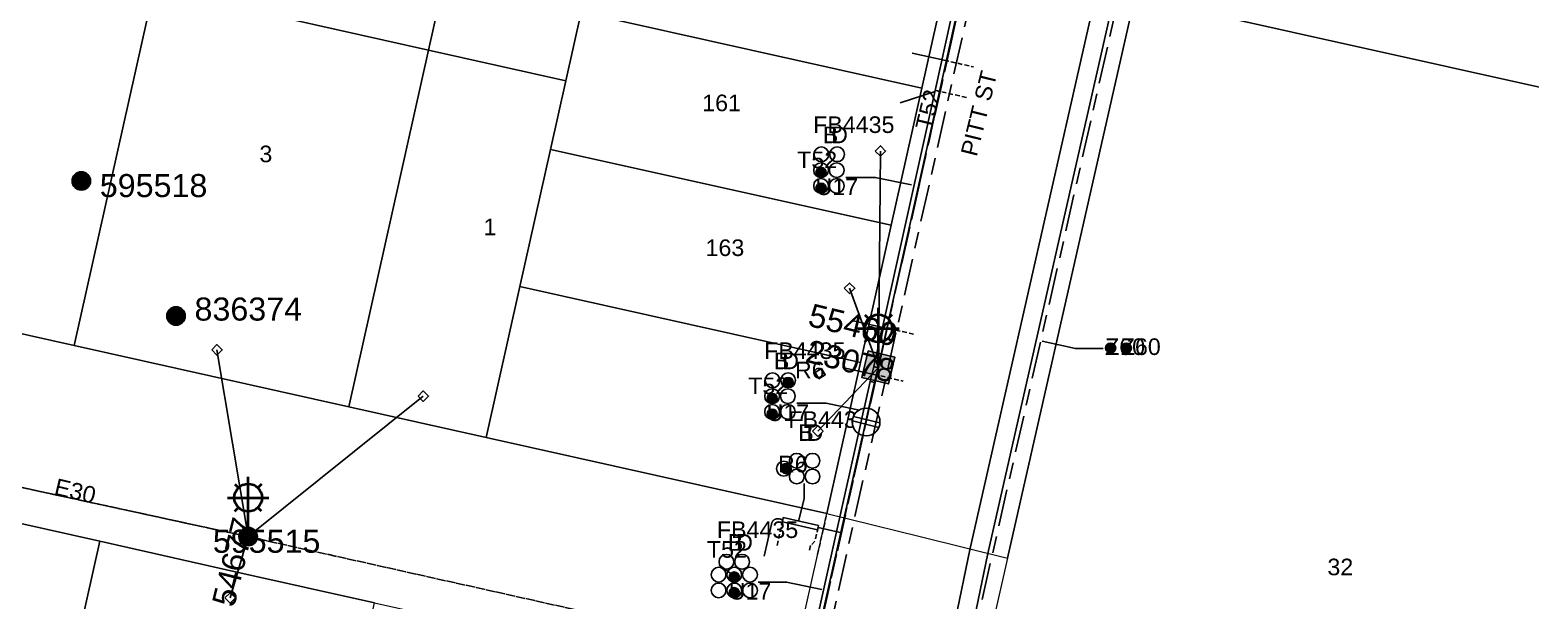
# Model space of a CAD drawing. Header units: metres. Extents: x 311347 to 316656, y 6252667 to 6255486.
# Drawn here: x 314136.4 to 314299, y 6254565.2 to 6254627 of the extents above; entities that cross this region are included whole.
import ezdxf
from ezdxf.enums import TextEntityAlignment as Align

# ---------------------------------------------------------------- set-up
doc = ezdxf.new("R2010")
doc.units = ezdxf.units.M
for name, pattern in [('Cable Exist OH', [1, 1, 0]), ('Cable Exist UG', [8.2, 4, -1.2, 1.8, -1.2]), ('DASHED', [0.75, 0.5, -0.25])]:
    doc.linetypes.add(name, pattern=pattern)
doc.layers.get('0').update_dxf_attribs({"color": 6})
for name, color, linetype in [('_User_HV_Exist', 7, 'Continuous'), ('Duct_SP_EXT', 7, 'Continuous'), ('Equip_LV_EXT', 7, 'Continuous'), ('Equip_SP_SL_EXT', 7, 'Continuous'), ('Mains_HV_EXT', 7, 'Continuous'), ('Mains_LV_EXT', 7, 'Continuous'), ('Mains_SL_EXT', 7, 'Continuous'), ('Services_SP_EXT', 7, 'Continuous'), ('SupportsOH_SP_TR_HV_LV_SL_EXT', 7, 'Continuous'), ('SupportsUG_SP_LV_SL_EXT', 7, 'Continuous'), ('Trench_SP_EXT', 7, 'Continuous')]:
    doc.layers.add(name, color=color, linetype=linetype)
for name, color, linetype, lineweight in [('Cadastre Buildings_SP_EXT', 9, 'Continuous', 5), ('Cadastre Land Parcels_SP_EXT', 9, 'Continuous', 5), ('Cadastre Roads_SP_EXT', 7, 'Continuous', 5)]:
    doc.layers.add(name, color=color, linetype=linetype, lineweight=lineweight)
doc.layers.add('UNKNOWN_FEATURES', color=1, linetype='DASHED', plot=False)
doc.styles.add('COLUMN_LABEL', font='arial.ttf')
doc.styles.add('iecARIAL', font='arial.ttf', dxfattribs={"height": 2})
doc.styles.add('POLE_LABEL', font='arial.ttf')
doc.styles.get("Standard").update_dxf_attribs({"font": 'arial.ttf'})
doc.linetypes.add('Cable P UG', pattern='A,6,-0.5,["P",Standard,S=1.7,R=0,X=0.5,Y=-1],-2.9', length=9.4)

# ---------------------------------------------------------------- blocks, each defined once
blk = doc.blocks.new('COLUMN_EXT')
blk.add_hatch(color=256).paths.add_polyline_path([(-1.49, 1.48), (-1.49, -1.49), (1.48, -1.49), (1.48, 1.48)])
blk.add_lwpolyline([(-1.49, -1.49), (1.48, -1.49), (1.48, 1.48), (-1.49, 1.48)], close=True)
for tag, height, style, flags, p in [('ASSET_NUM', 2.5, 'COLUMN_LABEL', 8, (2, 2)), ('STRUCTURE_PLANT_NUMBER', 0.2, 'POLE_LABEL', 9, (1.81, 0.03)), ('STREET_CODE', 0.2, 'COLUMN_LABEL', 9, (1.81, -0.2))]:
    blk.add_attdef(tag, text='', height=height, dxfattribs=dict(style=style, flags=flags)).set_placement(p, align=Align.MIDDLE_LEFT)
at = {"flags": 9}
for tag, p in [('COLUMN_TYPE', (1.81, -0.4)), ('OWNED_BY', (1.81, -0.6)), ('STATE', (1.81, -0.8)), ('USAGE', (1.81, -1)), ('STREETNAME', (1.81, -1.6)), ('LEGEND', (1.81, -1.2)), ('LOCATION', (1.81, -1.4)), ('SUBURB', (1.81, -1.8)), ('NOTES', (1.81, -2))]:
    blk.add_attdef(tag, text='', height=0.2, dxfattribs=at).set_placement(p, align=Align.MIDDLE_LEFT)
at = {"flags": 1}
blk.add_attdef('Z', (1.81, -2.35), '', height=0.2, dxfattribs=at)
blk = doc.blocks.new('DUCT_EXT')
blk.add_circle((0, 0.8), 0.8)
at = {"flags": 1}
blk.add_attdef('Z', (0, 0), '', height=0.2, dxfattribs=at)
at = {"flags": 9}
for tag, p in [('DUCT_CODE', (0, 0)), ('XSECT_TYPE', (0, -0.2)), ('STATE', (0, -0.6)), ('FB_REFERENCE', (0, -0.4)), ('NOTES', (0, -0.8))]:
    blk.add_attdef(tag, text='', height=0.2, dxfattribs=at).set_placement(p, align=Align.MIDDLE_LEFT)
blk = doc.blocks.new('SL_LANTERN_EXT')
at = {"lineweight": 40}
for p, q in [((-1.46, 5.68), (-1.06, 5.28)), ((0, 1.97), (0, 6.47)), ((1.46, 5.68), (1.06, 5.28)), ((-2.25, 4.22), (2.25, 4.22)), ((-1.46, 2.76), (-1.06, 3.16)), ((0, 0), (0, 2.72)), ((1.46, 2.76), (1.06, 3.16))]:
    blk.add_line(p, q, dxfattribs=at)
blk.add_circle((0, 4.22), 1.5, dxfattribs=at)
at = {"style": 'iecARIAL', "flags": 8}
blk.add_attdef('ASSET_NUM', (1.5, 1.5), '', height=2.5, dxfattribs=at)
for tag, p, height, flags in [('OPERATING_VOLTAGE', (0.98, -1.65), 0.2, 9), ('CONSTRUCTED_VOLTAGE', (0.98, -0.65), 0.2, 9), ('CONTROL_TYPE', (0.98, -0.85), 0.2, 9), ('LANTERN_PURPOSE', (0.98, -1.05), 0.2, 9), ('LANTERN_TYPE', (0.98, -1.25), 0.2, 9), ('NO_PHASES', (0.98, -1.45), 0.2, 9), ('LNUMBER', (2.18, -3.25), 2.5, 8), ('ORIENTATION', (0.98, -1.85), 0.2, 9), ('OWNED_BY', (0.98, -2.05), 0.2, 9), ('STATE', (0.98, -2.25), 0.2, 9), ('USAGE', (0.98, -2.45), 0.2, 9), ('CEXIST', (0.98, -2.65), 0.2, 9), ('CNEW', (0.98, -2.85), 0.2, 9), ('CNUMBER', (0.98, -3.05), 0.2, 9), ('CREMOVE', (0.98, -3.25), 0.2, 9), ('CREPLACE', (0.98, -3.45), 0.2, 9), ('LKINGHEIGHT', (0.98, -3.65), 0.2, 9), ('LBRACKET', (0.98, -3.85), 0.2, 9), ('LBRACKETVOCAB', (0.98, -4.05), 0.2, 9), ('LCATEGORY', (0.98, -4.25), 0.2, 9), ('LCHARGE1', (0.98, -4.45), 0.2, 9), ('LCHARGE1PERCENT', (0.98, -4.65), 0.2, 9), ('LCHARGE2', (0.98, -4.85), 0.2, 9), ('LCHARGE2PERCENT', (0.98, -5.05), 0.2, 9), ('LCHARGE3', (0.98, -5.25), 0.2, 9), ('LCHARGE3PERCENT', (0.98, -5.45), 0.2, 9), ('LEXIST', (0.98, -5.65), 0.2, 9), ('LLAMP', (0.98, -5.85), 0.2, 9), ('LLAMPVOCAB', (0.98, -6.05), 0.2, 9), ('LMAST', (0.98, -6.25), 0.2, 9), ('LMASTVOCAB', (0.98, -6.45), 0.2, 9), ('LNEW', (0.98, -6.65), 0.2, 9), ('LANTNUMBER', (0.98, -6.85), 0.2, 9), ('LOUTREACH', (0.98, -7.25), 0.2, 9), ('LOUTREACHVOCAB', (0.98, -7.45), 0.2, 9), ('LRATECODE', (0.98, -7.65), 0.2, 9), ('LREMOVE', (0.98, -7.85), 0.2, 9), ('LREPLACE', (0.98, -8.05), 0.2, 9), ('LTYPE', (0.98, -8.25), 0.2, 9), ('STREETNAME', (0.98, -9.25), 0.2, 9), ('SUBURB', (0.98, -9.45), 0.2, 1), ('LTYPEVOCAB', (0.98, -8.45), 0.2, 9), ('LEGEND', (0.98, -8.65), 0.2, 9), ('LOCATION', (0.98, -8.85), 0.2, 9), ('NOTES', (0.98, -9.05), 0.2, 9)]:
    blk.add_attdef(tag, p, '', height=height, dxfattribs=dict(flags=flags))
blk = doc.blocks.new('CCP_EXT')
at = {"flags": 9}
for tag, p in [('LIFE_SUPPORT', (0, -1.6)), ('STATE', (0, -1.8)), ('NOTES', (0, -2))]:
    blk.add_attdef(tag, text='', height=0.2, dxfattribs=at).set_placement(p, align=Align.MIDDLE_LEFT)
blk.add_wipeout([(0, 0.57), (0.57, 0), (0, -0.57), (-0.57, 0)])
blk.add_lwpolyline([(-0.57, 0), (0, 0.57), (0.57, 0), (0, -0.57), (-0.57, 0)])
at = {"flags": 1}
blk.add_attdef('Z', (0, 0), '', height=0.2, dxfattribs=at)
at = {"flags": 9}
for tag, p in [('CCP_TYPE', (0, 0)), ('CONSTRUCTED_VOLTAGE', (0, -0.2)), ('OPERATING_VOLTAGE', (0, -0.6)), ('ORIENTATION', (0, -0.8)), ('OWNED_BY', (0, -1)), ('NO_PHASES', (0, -0.4)), ('USAGE', (0, -1.2)), ('LEGEND', (0, -1.4))]:
    blk.add_attdef(tag, text='', height=0.2, dxfattribs=at).set_placement(p, align=Align.MIDDLE_LEFT)
blk = doc.blocks.new('POLE_EXT')
blk.add_hatch(color=256).paths.add_polyline_path([(-1, 0, 1), (1, 0, 1)])
blk.add_lwpolyline([(-1, 0, 1), (1, 0, 1)], format="xyb", close=True)
for tag, height, flags, p in [('pNumber', 2.5, 8, (-17.84, 2.07)), ('OWNED_BY', 0.2, 9, (1.35, -0.4)), ('SPECIAL_USE', 0.2, 9, (1.35, -0.8)), ('STATE', 0.2, 9, (1.35, -1)), ('cLV', 0.2, 9, (1.35, -1.4)), ('hDepth', 0.2, 9, (1.35, -1.6)), ('PARENT', 0.2, 9, (1.35, -0.6)), ('USAGE', 0.2, 9, (1.35, -1.2)), ('hDia', 0.2, 9, (1.35, -1.8)), ('cHV', 0.2, 9, (1.35, -2)), ('LBRACKET', 0.2, 9, (1.35, -2.2)), ('LExisting', 0.2, 9, (1.35, -2.4)), ('LANTNUMBER', 0.2, 9, (1.35, -2.6)), ('LOther', 0.2, 9, (1.35, -2.8)), ('LRemove', 0.2, 9, (1.35, -3)), ('LEGEND', 0.2, 9, (1.35, -3.2)), ('cLinedev', 0.2, 9, (1.35, -3.4)), ('pExisting', 0.2, 9, (1.35, -3.8)), ('pFooting', 0.2, 9, (1.35, -4.4)), ('pNew', 0.2, 9, (1.35, -4.6)), ('LOCATION', 0.2, 9, (1.35, -3.6)), ('PFNUMBER', 0.2, 9, (1.35, -4)), ('NEWPFNUMBER', 0.2, 9, (1.35, -4.2)), ('pRelocate', 0.2, 9, (1.35, -5)), ('pRemove', 0.2, 9, (1.35, -5.2)), ('pReplace', 0.2, 9, (1.35, -5.4)), ('pStay', 0.2, 9, (1.35, -5.6)), ('pType', 0.2, 9, (1.35, -5.8)), ('cspan', 0.2, 9, (1.35, -6)), ('STREETNAME', 0.2, 9, (1.35, -6.2)), ('SUBURB', 0.2, 9, (1.35, -6.4)), ('NOTES', 0.2, 9, (1.35, -6.6)), ('OPERATED_BY', 0.2, 9, (1.36, -7.01)), ('MAINTAINED_BY', 0.2, 9, (1.36, -6.81))]:
    blk.add_attdef(tag, text='', height=height, dxfattribs=dict(flags=flags)).set_placement(p, align=Align.MIDDLE_LEFT)
at = {"style": 'POLE_LABEL'}
for tag, height, flags, p in [('ASSET_NUM', 2.5, 8, (2, 2)), ('STRUCTURE_PLANT_NUMBER', 0.2, 9, (1.35, 0.03)), ('STREET_CODE', 0.2, 9, (1.35, -0.2))]:
    blk.add_attdef(tag, text='', height=height, dxfattribs=dict(at, flags=flags)).set_placement(p, align=Align.MIDDLE_LEFT)
at = {"flags": 1}
blk.add_attdef('Z', (1.35, -7.33), '', height=0.2, dxfattribs=at)
blk = doc.blocks.new('LV_UG_LINKS_CLOSED_EXT')
blk.add_wipeout([(-1.06, 1.06), (-1.18, 0.92), (-1.29, 0.76), (-1.37, 0.59), (-1.43, 0.42), (-1.48, 0.23), (-1.49, 0.05), (-1.49, -0.14), (-1.46, -0.33), (-1.41, -0.51), (-1.33, -0.68), (-1.24, -0.84), (-1.12, -0.99), (-0.99, -1.12), (-0.84, -1.24), (-0.68, -1.33), (-0.51, -1.41), (-0.33, -1.46), (-0.14, -1.49), (0.05, -1.49), (0.23, -1.48), (0.42, -1.43), (0.59, -1.37), (0.76, -1.29), (0.92, -1.18), (1.06, -1.06), (1.18, -0.92), (1.29, -0.76), (1.37, -0.59), (1.43, -0.42), (1.48, -0.23), (1.49, -0.05), (1.49, 0.14), (1.46, 0.33), (1.41, 0.51), (1.33, 0.68), (1.24, 0.84), (1.12, 0.99), (0.99, 1.12), (0.84, 1.24), (0.68, 1.33), (0.51, 1.41), (0.33, 1.46), (0.14, 1.49), (-0.05, 1.49), (-0.23, 1.48), (-0.42, 1.43), (-0.59, 1.37), (-0.76, 1.29), (-0.92, 1.18)])
for p, q in [((-0.25, -1.48), (-0.25, 1.48)), ((0.25, -1.48), (0.25, 1.48))]:
    blk.add_line(p, q)
blk.add_circle((0, 0), 1.5)
at = {"flags": 9}
for tag, p in [('ACTUAL_STATUS', (0, 0)), ('CONSTRUCTED_VOLTAGE', (0, -0.2)), ('OPERATING_VOLTAGE', (0, -0.6)), ('ORIENTATION', (0, -0.8)), ('STATE', (0, -1)), ('SWITCH_TYPE', (0, -1.2)), ('NO_PHASES', (0, -0.4)), ('USAGE', (0, -1.4)), ('NOTES', (0, -1.6))]:
    blk.add_attdef(tag, text='', height=0.2, dxfattribs=at).set_placement(p, align=Align.MIDDLE_LEFT)
at = {"flags": 1}
blk.add_attdef('Z', (0, 0), '', height=0.2, dxfattribs=at)
blk = doc.blocks.new('CABLE_LARGE_EXT')
h = blk.add_hatch(color=256)
edge = h.paths.add_edge_path()
edge.add_arc((0, 0.55), 0.55, 0, 360)
blk.add_circle((0, 0.55), 0.55)
at = {"flags": 1}
blk.add_attdef('Z', (0, 0), '', height=0.2, dxfattribs=at)
at = {"flags": 9}
for tag, p in [('COND_CODE', (0, 0)), ('STATE', (0, -0.4)), ('XSECT_SIZE', (0, -0.6)), ('FB_REFERENCE', (0, -0.2)), ('NOTES', (0, -0.8))]:
    blk.add_attdef(tag, text='', height=0.2, dxfattribs=at).set_placement(p, align=Align.MIDDLE_LEFT)

msp = doc.modelspace()

# ---------------------------------------------------------------- linework, layer by layer
at = {"layer": 'Cadastre Buildings_SP_EXT', "linetype": 'Continuous'}
for points in [[(314236.36, 6254635.58), (314199.42, 6254643.82), (314196.15, 6254628.93), (314233.03, 6254620.71), (314236.36, 6254635.58)], [(314149.85, 6254631.46), (314134.98, 6254634.79), (314120.11, 6254638.11), (314111.5, 6254599.46), (314141.24, 6254592.81), (314149.85, 6254631.46)]]:
    msp.add_lwpolyline(points, close=True, dxfattribs=at)
at = {"layer": 'Cadastre Land Parcels_SP_EXT', "linetype": 'Continuous'}
for points in [[(314404.54, 6254868.21), (314314.17, 6254888.41), (314306.57, 6254854.77), (314284.18, 6254755.26), (314281.2, 6254742.04), (314264.22, 6254666.6), (314259.85, 6254647.17), (314256.12, 6254630.62), (314341.64, 6254611.54), (314323.42, 6254530.12), (314327.26, 6254529.27), (314381.41, 6254517.32), (314408.84, 6254511.06), (314450.72, 6254698.32), (314538.58, 6254678.72), (314552.78, 6254748.82), (314561.24, 6254790.6), (314565.06, 6254809.46), (314569.1, 6254829.41), (314567.54, 6254831.8), (314511.33, 6254844.36), (314419.66, 6254864.84), (314404.54, 6254868.21)], [(314188.37, 6254664.08), (314173.5, 6254667.4), (314164.75, 6254628.16), (314179.6, 6254624.82), (314188.37, 6254664.08)], [(314203.2, 6254660.78), (314188.37, 6254664.08), (314179.6, 6254624.82), (314194.49, 6254621.52), (314196.15, 6254628.93), (314199.42, 6254643.82), (314203.2, 6254660.78)], [(314164.75, 6254628.16), (314149.85, 6254631.46), (314141.24, 6254592.81), (314170.99, 6254586.16), (314179.6, 6254624.82), (314164.75, 6254628.16)], [(314323.42, 6254530.12), (314341.64, 6254611.54), (314256.12, 6254630.62), (314242.32, 6254569.74), (314237.6, 6254548.94), (314240.21, 6254548.49), (314297.4, 6254535.87), (314323.42, 6254530.12)], [(314233.03, 6254620.71), (314196.15, 6254628.93), (314194.49, 6254621.52), (314192.83, 6254614.06), (314229.71, 6254605.84), (314233.03, 6254620.71)], [(314194.49, 6254621.52), (314179.6, 6254624.82), (314170.99, 6254586.16), (314185.86, 6254582.82), (314189.51, 6254599.19), (314192.83, 6254614.06), (314194.49, 6254621.52)], [(314229.71, 6254605.84), (314192.83, 6254614.06), (314189.51, 6254599.19), (314226.39, 6254590.96), (314229.71, 6254605.84)], [(314143.99, 6254571.58), (314114.25, 6254578.23), (314104.29, 6254533.62), (314119.17, 6254530.3), (314134.03, 6254526.96), (314143.99, 6254571.58)]]:
    msp.add_lwpolyline(points, close=True, dxfattribs=at)
at = {"layer": 'Duct_SP_EXT'}
for p, q in [((314234.48, 6254620.46), (314240.08, 6254645.78)), ((314234.95, 6254620.36), (314240.54, 6254645.68)), ((314234.48, 6254620.46), (314234.72, 6254620.41)), ((314234.48, 6254620.46), (314234.72, 6254620.41)), ((314234.95, 6254620.36), (314234.72, 6254620.41)), ((314234.95, 6254620.36), (314234.72, 6254620.41)), ((314227.84, 6254590.53), (314227.43, 6254588.91)), ((314227.83, 6254590.52), (314228.07, 6254590.47)), ((314227.84, 6254590.53), (314228.07, 6254590.47)), ((314228.3, 6254590.41), (314227.9, 6254588.8)), ((314228.3, 6254590.41), (314228.07, 6254590.47)), ((314228.3, 6254590.42), (314228.07, 6254590.47)), ((314227.43, 6254588.91), (314227.67, 6254588.86)), ((314227.9, 6254588.8), (314227.67, 6254588.86)), ((314218.03, 6254574.15), (314217.98, 6254573.92)), ((314218.03, 6254574.15), (314221.84, 6254573.3)), ((314217.93, 6254573.68), (314217.98, 6254573.92)), ((314217.93, 6254573.68), (314221.73, 6254572.84)), ((314223.79, 6254572.62), (314220.6, 6254558.35)), ((314224.26, 6254572.52), (314221.07, 6254558.25)), ((314221.73, 6254572.84), (314221.79, 6254573.07)), ((314221.84, 6254573.3), (314221.79, 6254573.07)), ((314223.79, 6254572.62), (314224.03, 6254572.57)), ((314223.79, 6254572.62), (314224.03, 6254572.57)), ((314224.26, 6254572.52), (314224.03, 6254572.57)), ((314224.26, 6254572.52), (314224.03, 6254572.57))]:
    msp.add_line(p, q, dxfattribs=at)
for points in [[(314224.8, 6254611.04), (314227.99, 6254611.04), (314231.91, 6254610.23)], [(314252.66, 6254592.47), (314249.66, 6254592.47), (314246.05, 6254593.29)], [(314219.49, 6254586.54), (314222.69, 6254586.54), (314226.61, 6254585.73)], [(314219.49, 6254586.54), (314222.69, 6254586.54), (314226.61, 6254585.73)], [(314220.29, 6254577.85), (314220.29, 6254576.22), (314219.73, 6254573.86)], [(314211.22, 6254568.93), (314212.37, 6254568.05)], [(314215.3, 6254567.16), (314218.38, 6254567.16), (314222.2, 6254566.34)], [(314215.3, 6254567.16), (314218.38, 6254567.16), (314222.2, 6254566.34)]]:
    msp.add_lwpolyline(points, dxfattribs=at)
at = {"layer": 'Mains_LV_EXT', "linetype": 'Cable Exist UG'}
msp.add_lwpolyline([(314227.85, 6254588.33), (314228.33, 6254590.44)], dxfattribs=at)
at = {"layer": 'Mains_LV_EXT', "linetype": 'Cable Exist OH'}
for points in [[(314114.79, 6254581.93), (314160.07, 6254572.09)], [(314160.07, 6254572.09), (314197.46, 6254563.73)]]:
    msp.add_lwpolyline(points, dxfattribs=at)
at = {"layer": 'Trench_SP_EXT', "linetype": 'Cable Exist UG'}
for points in [[(314258.58, 6254649.14), (314235.26, 6254546.31)], [(314231.99, 6254624.5), (314235.46, 6254623.73)], [(314230.68, 6254619.11), (314234.72, 6254620.41)], [(314225.58, 6254595.5), (314228.98, 6254594.74)], [(314224.44, 6254590.43), (314227.85, 6254589.67)], [(314221.79, 6254573.07), (314224.03, 6254572.57)]]:
    msp.add_lwpolyline(points, dxfattribs=at)
msp.add_lwpolyline([(314217.98, 6254573.92), (314217.59, 6254574.01), (314217.59, 6254574.01, 0.436068), (314216.75, 6254573.45), (314216.75, 6254573.45), (314215.97, 6254569.96)], format="xyb", dxfattribs=at)
at = {"layer": 'UNKNOWN_FEATURES'}
for points in [[(314235.46, 6254623.73), (314238.62, 6254623.02)], [(314237.87, 6254619.71), (314234.72, 6254620.41)], [(314232.14, 6254594.04), (314228.98, 6254594.74)], [(314227.85, 6254589.67), (314231, 6254588.96)], [(314221.75, 6254570.16), (314222.74, 6254574.6)], [(314217.36, 6254571.14), (314217.98, 6254573.92)], [(314221.79, 6254573.07), (314221.46, 6254571.6), (314220.99, 6254571.12), (314220.83, 6254570.42)]]:
    msp.add_lwpolyline(points, dxfattribs=at)

# ---------------------------------------------------------------- block references
at = {"layer": 'Duct_SP_EXT'}
for name, p in [('DUCT_EXT', (314222.16, 6254612.74)), ('DUCT_EXT', (314223.86, 6254612.74)), ('DUCT_EXT', (314222.12, 6254611.02)), ('CABLE_LARGE_EXT', (314222.12, 6254611.02)), ('DUCT_EXT', (314223.82, 6254611.02)), ('DUCT_EXT', (314222.12, 6254609.32)), ('CABLE_LARGE_EXT', (314222.12, 6254609.32)), ('DUCT_EXT', (314223.82, 6254609.32)), ('CABLE_LARGE_EXT', (314253.48, 6254591.98)), ('CABLE_LARGE_EXT', (314255.18, 6254591.98)), ('DUCT_EXT', (314216.86, 6254588.24)), ('DUCT_EXT', (314218.56, 6254588.24)), ('CABLE_LARGE_EXT', (314218.56, 6254588.24)), ('DUCT_EXT', (314216.82, 6254586.52)), ('CABLE_LARGE_EXT', (314216.82, 6254586.52)), ('DUCT_EXT', (314218.52, 6254586.52)), ('DUCT_EXT', (314216.82, 6254584.82)), ('CABLE_LARGE_EXT', (314216.82, 6254584.82)), ('DUCT_EXT', (314218.52, 6254584.82)), ('DUCT_EXT', (314211.87, 6254568.56)), ('DUCT_EXT', (314213.57, 6254568.56)), ('DUCT_EXT', (314211.02, 6254567.16)), ('DUCT_EXT', (314212.72, 6254567.16)), ('CABLE_LARGE_EXT', (314212.72, 6254567.16)), ('DUCT_EXT', (314214.42, 6254567.16)), ('DUCT_EXT', (314211.02, 6254565.46)), ('DUCT_EXT', (314212.72, 6254565.46)), ('CABLE_LARGE_EXT', (314212.72, 6254565.46)), ('DUCT_EXT', (314214.42, 6254565.46))]:
    msp.add_blockref(name, p, dxfattribs=at)
at = {"layer": 'Duct_SP_EXT', "rotation": 90}
for name, p in [('DUCT_EXT', (314220.29, 6254580.31)), ('DUCT_EXT', (314221.99, 6254580.31)), ('DUCT_EXT', (314218.89, 6254579.46)), ('CABLE_LARGE_EXT', (314218.89, 6254579.46)), ('DUCT_EXT', (314220.29, 6254578.61)), ('DUCT_EXT', (314221.99, 6254578.61))]:
    msp.add_blockref(name, p, dxfattribs=at)
at = {"layer": 'Equip_SP_SL_EXT'}
ref = msp.add_blockref('SL_LANTERN_EXT', (314228.33, 6254590.44), dxfattribs=at)
ref.add_attrib('ASSET_NUM', '55460', dxfattribs={"layer": '0', "height": 2.5, "rotation": 346.31, "style": 'iecARIAL'}).set_placement((314229.83, 6254591.94), align=Align.BOTTOM_RIGHT)
ref = msp.add_blockref('SL_LANTERN_EXT', (314160.07, 6254572.09), dxfattribs=at)
ref.add_attrib('ASSET_NUM', '54677', dxfattribs={"layer": '0', "height": 2.5, "rotation": 76.3305, "style": 'iecARIAL'}).set_placement((314161.57, 6254573.59), align=Align.BOTTOM_RIGHT)
at = {"layer": 'SupportsOH_SP_TR_HV_LV_SL_EXT'}
ref = msp.add_blockref('POLE_EXT', (314142, 6254610.65), dxfattribs=at)
ref.add_attrib('ASSET_NUM', '595518', dxfattribs={"layer": '0', "height": 2.5, "style": 'POLE_LABEL'}).set_placement((314144, 6254611.4), align=Align.TOP_LEFT)
ref = msp.add_blockref('POLE_EXT', (314152.26, 6254596.01), dxfattribs=at)
ref.add_attrib('ASSET_NUM', '836374', dxfattribs={"layer": '0', "height": 2.5, "style": 'POLE_LABEL'}).set_placement((314154.26, 6254596.76), align=Align.MIDDLE_LEFT)
ref = msp.add_blockref('POLE_EXT', (314160.07, 6254572.09), dxfattribs=at)
ref.add_attrib('ASSET_NUM', '595515', dxfattribs={"layer": '0', "height": 2.5, "style": 'POLE_LABEL'}).set_placement((314162.07, 6254572.84), align=Align.TOP_CENTER)
at = {"layer": 'SupportsUG_SP_LV_SL_EXT'}
ref = msp.add_blockref('COLUMN_EXT', (314228.33, 6254590.44), dxfattribs=dict(at, rotation=256.2542591986166))
ref.add_attrib('ASSET_NUM', '23078', dxfattribs={"layer": '0', "height": 2.5, "rotation": 346.2905, "style": 'COLUMN_LABEL'}).set_placement((314230.33, 6254591.19), align=Align.TOP_RIGHT)

# ---------------------------------------------------------------- texts
at = {"layer": 'Cadastre Land Parcels_SP_EXT'}
for s, p in [('161', (314209.25, 6254618.21)), ('3', (314161.29, 6254612.68)), ('1', (314185.55, 6254604.76)), ('163', (314209.61, 6254602.51)), ('32', (314276.96, 6254567.9))]:
    msp.add_text(s, height=1.8, dxfattribs=at).set_placement(p)
at = {"layer": 'Cadastre Roads_SP_EXT'}
msp.add_text('PITT ST', height=1.8, rotation=76.1554, dxfattribs=at).set_placement((314238.97, 6254613.21))
at = {"layer": 'Duct_SP_EXT'}
for s, p in [('FB4435', (314221.26, 6254615.85)), ('B', (314222.31, 6254614.74)), ('D', (314223.21, 6254614.74)), ('T52', (314219.53, 6254612.04)), ('U17', (314221.52, 6254609.12)), ('Z60', (314252.88, 6254591.78)), ('Z60', (314254.58, 6254591.78)), ('FB4435', (314215.96, 6254591.35)), ('B', (314217.01, 6254590.24)), ('D', (314217.91, 6254590.24)), ('T52', (314214.23, 6254587.54)), ('FB4435', (314218.58, 6254583.88)), ('B', (314219.65, 6254582.47)), ('D', (314220.55, 6254582.47)), ('R6', (314217.45, 6254579.06)), ('FB4435', (314210.84, 6254571.94)), ('T52', (314209.75, 6254569.8)), ('B', (314212.02, 6254570.56)), ('D', (314212.92, 6254570.56)), ('U17', (314212.12, 6254565.26))]:
    msp.add_text(s, height=1.8, dxfattribs=at).set_placement(p)
at = {"layer": 'Mains_LV_EXT'}
for s, rotation, p in [('T52', 76.3113, (314234.06, 6254616.07)), ('E30', 346.6214, (314138.96, 6254576.68))]:
    msp.add_text(s, height=1.8, rotation=rotation, dxfattribs=at).set_placement(p)

# ---------------------------------------------------------------- next in the draw order: block references
at = {"layer": 'Services_SP_EXT'}
for p in [(314228.54, 6254613.89), (314225.21, 6254599.01), (314156.69, 6254592.33), (314179.04, 6254587.32), (314221.76, 6254583.53), (314158.12, 6254565.44)]:
    msp.add_blockref('CCP_EXT', p, dxfattribs=at)
at = {"layer": 'Services_SP_EXT', "rotation": 76.32870990187405}
msp.add_blockref('CCP_EXT', (314222.02, 6254589.75), dxfattribs=at)

# ---------------------------------------------------------------- next in the draw order: linework, layer by layer
at = {"layer": '_User_HV_Exist', "linetype": 'Cable P UG'}
for points in [[(314167.32, 6254314.98), (314184.74, 6254391.77), (314184.74, 6254391.77), (314186.75, 6254400.65), (314190.07, 6254415.57), (314193.35, 6254430.4), (314196.71, 6254444.88), (314201.55, 6254469.68), (314201.55, 6254469.68), (314203.89, 6254480.16), (314207.21, 6254495.04), (314210.53, 6254509.91), (314213.85, 6254524.79), (314214.39, 6254527.22), (314230.46, 6254533.07), (314230.46, 6254533.07), (314238.24, 6254570.67), (314238.24, 6254570.67), (314252.04, 6254631.55), (314255.76, 6254648.09), (314277.12, 6254742.96), (314277.12, 6254742.96), (314280.09, 6254756.18), (314298.25, 6254836.85)], [(314166.53, 6254314.27), (314169.21, 6254314.29), (314186.69, 6254391.32), (314188.7, 6254400.22), (314192.02, 6254415.13), (314195.3, 6254429.96), (314198.67, 6254444.46), (314203.5, 6254469.27), (314205.84, 6254479.73), (314209.16, 6254494.6), (314212.48, 6254509.48), (314215.8, 6254524.35), (314216.13, 6254525.84), (314232.2, 6254531.69), (314240.19, 6254570.25), (314253.99, 6254631.11), (314257.72, 6254647.65), (314279.07, 6254742.52), (314282.05, 6254755.74), (314299.88, 6254834.96)]]:
    msp.add_lwpolyline(points, dxfattribs=at)
at = {"layer": 'Cadastre Buildings_SP_EXT', "linetype": 'Continuous'}
for points in [[(314226.39, 6254590.96), (314189.51, 6254599.19), (314185.86, 6254582.82), (314222.74, 6254574.6), (314226.39, 6254590.96)], [(314173.74, 6254564.92), (314158.86, 6254568.25), (314143.99, 6254571.58), (314134.03, 6254526.96), (314148.9, 6254523.64), (314163.78, 6254520.31), (314167.1, 6254535.18), (314170.42, 6254550.05), (314173.74, 6254564.92)]]:
    msp.add_lwpolyline(points, close=True, dxfattribs=at)
at = {"layer": 'Cadastre Roads_SP_EXT', "linetype": 'Continuous'}
msp.add_lwpolyline([(314232.84, 6254572.09), (314242.32, 6254569.74), (314256.12, 6254630.62), (314259.85, 6254647.17), (314249.83, 6254648.37), (314239.48, 6254649.61), (314236.36, 6254635.58), (314233.03, 6254620.71), (314229.71, 6254605.84), (314226.39, 6254590.96), (314222.74, 6254574.6), (314232.84, 6254572.09)], close=True, dxfattribs=at)
msp.add_lwpolyline([(314114.25, 6254578.23), (314143.99, 6254571.58), (314158.86, 6254568.25), (314173.74, 6254564.92), (314218.35, 6254554.97), (314220.57, 6254564.9), (314222.74, 6254574.6), (314185.86, 6254582.82), (314170.99, 6254586.16), (314141.24, 6254592.81), (314111.5, 6254599.46)], dxfattribs=at)
at = {"layer": 'Duct_SP_EXT'}
for p, q in [((314227.83, 6254590.52), (314234.48, 6254620.46)), ((314228.3, 6254590.42), (314234.95, 6254620.36))]:
    msp.add_line(p, q, dxfattribs=at)
at = {"layer": 'Mains_LV_EXT', "linetype": 'Cable Exist UG'}
msp.add_lwpolyline([(314228.33, 6254590.44), (314240.67, 6254645.65)], dxfattribs=at)
at = {"layer": 'Mains_SL_EXT', "linetype": 'Cable Exist UG'}
msp.add_lwpolyline([(314240.67, 6254645.65), (314228.33, 6254590.44)], dxfattribs=at)
at = {"layer": 'Mains_SL_EXT', "linetype": 'Cable Exist OH'}
msp.add_lwpolyline([(314160.07, 6254572.09), (314114.79, 6254581.93), (314070.31, 6254592.11)], dxfattribs=at)
at = {"layer": 'Services_SP_EXT'}
for points in [[(314228.54, 6254613.89), (314228.33, 6254590.44)], [(314225.21, 6254599.01), (314228.33, 6254590.44)], [(314156.69, 6254592.33), (314160.07, 6254572.09)], [(314179.04, 6254587.32), (314160.07, 6254572.09)], [(314158.12, 6254565.44), (314160.07, 6254572.09)]]:
    msp.add_lwpolyline(points, dxfattribs=at)

# ---------------------------------------------------------------- next in the draw order: texts
at = {"layer": 'Duct_SP_EXT'}
for s, p in [('R6', (314219.29, 6254589.25)), ('U17', (314216.22, 6254584.62))]:
    msp.add_text(s, height=1.8, dxfattribs=at).set_placement(p)

# ---------------------------------------------------------------- next in the draw order: block references
at = {"layer": 'Equip_LV_EXT', "rotation": 76.32870990187405}
msp.add_blockref('LV_UG_LINKS_CLOSED_EXT', (314227, 6254584.52), dxfattribs=at)

# ---------------------------------------------------------------- next in the draw order: linework, layer by layer
at = {"layer": 'Duct_SP_EXT'}
for p, q in [((314227.43, 6254588.91), (314223.79, 6254572.62)), ((314227.9, 6254588.8), (314224.26, 6254572.52))]:
    msp.add_line(p, q, dxfattribs=at)
at = {"layer": 'Mains_HV_EXT', "linetype": 'Cable Exist UG'}
msp.add_lwpolyline([(314240.89, 6254653), (314242.75, 6254650.19), (314211.29, 6254509.36)], dxfattribs=at)
at = {"layer": 'Mains_LV_EXT', "linetype": 'Cable Exist UG'}
for points in [[(314227, 6254584.52), (314227.85, 6254588.33)], [(314216.91, 6254539.32), (314227, 6254584.52)]]:
    msp.add_lwpolyline(points, dxfattribs=at)
at = {"layer": 'Mains_SL_EXT', "linetype": 'Cable Exist UG'}
msp.add_lwpolyline([(314228.33, 6254590.44), (314216.91, 6254539.32)], dxfattribs=at)
at = {"layer": 'Services_SP_EXT'}
msp.add_lwpolyline([(314221.76, 6254583.53), (314228.33, 6254590.44)], dxfattribs=at)

doc.saveas('drawing.dxf')
